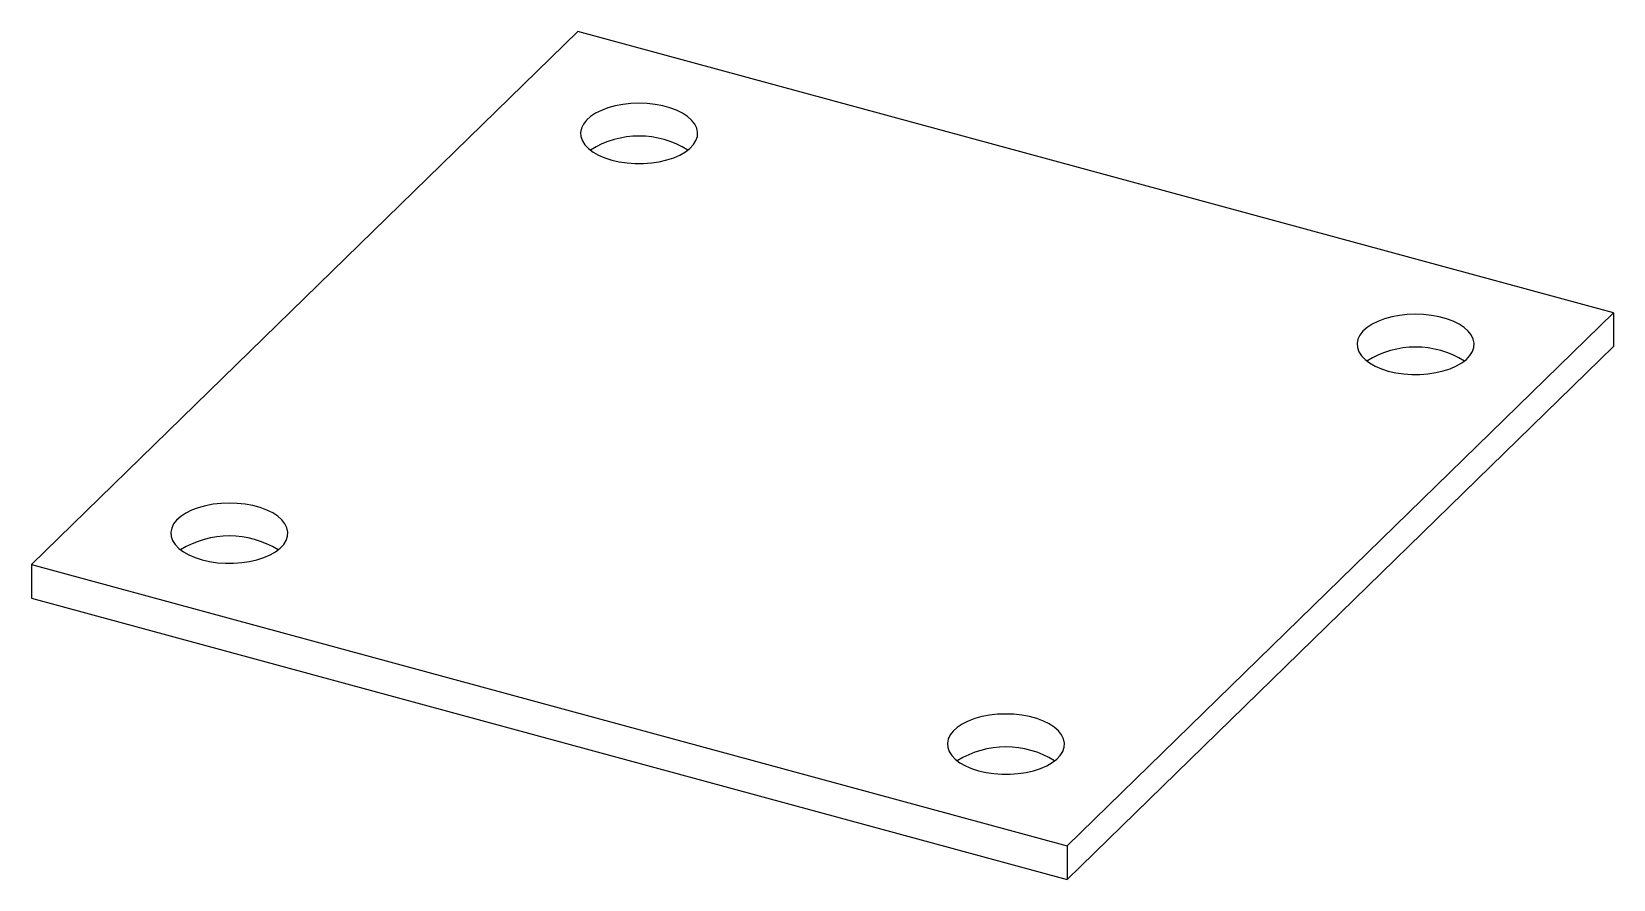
# Paper-space layout '_上下二等角轴测' of a CAD drawing. Header units: millimetres. Extents: x -40.5 to 40.5, y -20.9 to 22.6.
import ezdxf

# ---------------------------------------------------------------- set-up
doc = ezdxf.new("R2010")
doc.units = ezdxf.units.MM

psp = doc.layouts.new('_上下二等角轴测')

# ---------------------------------------------------------------- linework, layer by layer
at = {"color": 7, "linetype": 'Continuous', "lineweight": 25}
for p, q in [((-12.532, 22.591), (-40.533, -4.74)), ((40.533, 8.169), (-12.532, 22.591)), ((12.532, -19.162), (40.533, 8.169)), ((40.533, 8.169), (40.533, 6.454)), ((12.532, -20.876), (40.533, 6.454)), ((-40.533, -4.74), (-40.533, -6.454)), ((-40.533, -4.74), (12.532, -19.162)), ((-40.533, -6.454), (12.532, -20.876)), ((12.532, -19.162), (12.532, -20.876))]:
    psp.add_line(p, q, dxfattribs=at)
at = {"color": 7, "linetype": 'Continuous', "lineweight": 25, "flags": 128}
for points in [[(-10.799, 16.005), (-10.416, 15.918), (-10.013, 15.859), (-9.599, 15.83), (-9.18, 15.831), (-8.766, 15.861), (-8.364, 15.921), (-7.982, 16.01), (-7.628, 16.124), (-7.308, 16.263), (-7.029, 16.424), (-6.796, 16.603), (-6.614, 16.797), (-6.486, 17.002), (-6.414, 17.215), (-6.401, 17.43), (-6.446, 17.645), (-6.549, 17.854), (-6.707, 18.053), (-6.917, 18.24), (-7.176, 18.409), (-7.478, 18.558), (-7.817, 18.684), (-8.187, 18.785), (-8.581, 18.858), (-8.991, 18.902), (-9.408, 18.917), (-9.826, 18.901), (-10.235, 18.855), (-10.628, 18.781), (-10.997, 18.679), (-11.334, 18.552), (-11.634, 18.402), (-11.891, 18.232), (-12.099, 18.044), (-12.255, 17.844), (-12.355, 17.635), (-12.397, 17.421), (-12.381, 17.205), (-12.307, 16.993), (-12.177, 16.788), (-11.992, 16.595), (-11.757, 16.416), (-11.476, 16.257), (-11.154, 16.119), (-10.799, 16.005)], [(29, 5.189), (29.383, 5.101), (29.786, 5.043), (30.2, 5.013), (30.619, 5.014), (31.033, 5.045), (31.435, 5.105), (31.817, 5.193), (32.171, 5.308), (32.491, 5.447), (32.77, 5.608), (33.003, 5.787), (33.185, 5.981), (33.313, 6.186), (33.385, 6.398), (33.398, 6.614), (33.353, 6.828), (33.25, 7.037), (33.092, 7.237), (32.882, 7.423), (32.623, 7.593), (32.321, 7.742), (31.982, 7.868), (31.612, 7.969), (31.218, 8.042), (30.808, 8.086), (30.391, 8.1), (29.973, 8.084), (29.564, 8.039), (29.171, 7.965), (28.802, 7.863), (28.464, 7.736), (28.164, 7.585), (27.908, 7.415), (27.7, 7.228), (27.544, 7.028), (27.444, 6.819), (27.402, 6.604), (27.417, 6.389), (27.491, 6.177), (27.622, 5.972), (27.807, 5.778), (28.042, 5.6), (28.323, 5.44), (28.644, 5.302), (29, 5.189)], [(-31.8, -4.493), (-31.417, -4.58), (-31.015, -4.639), (-30.6, -4.668), (-30.181, -4.667), (-29.767, -4.637), (-29.365, -4.577), (-28.983, -4.488), (-28.629, -4.374), (-28.309, -4.234), (-28.03, -4.074), (-27.797, -3.895), (-27.615, -3.701), (-27.487, -3.495), (-27.416, -3.283), (-27.402, -3.068), (-27.447, -2.853), (-27.55, -2.644), (-27.708, -2.445), (-27.918, -2.258), (-28.177, -2.089), (-28.479, -1.94), (-28.818, -1.813), (-29.188, -1.713), (-29.582, -1.64), (-29.992, -1.596), (-30.409, -1.581), (-30.827, -1.597), (-31.236, -1.642), (-31.629, -1.717), (-31.998, -1.819), (-32.336, -1.946), (-32.636, -2.096), (-32.892, -2.266), (-33.101, -2.453), (-33.256, -2.654), (-33.356, -2.863), (-33.399, -3.077), (-33.383, -3.293), (-33.309, -3.505), (-33.178, -3.71), (-32.993, -3.903), (-32.758, -4.081), (-32.477, -4.241), (-32.156, -4.379), (-31.8, -4.493)], [(7.999, -15.309), (8.382, -15.396), (8.784, -15.455), (9.199, -15.485), (9.617, -15.484), (10.032, -15.453), (10.434, -15.393), (10.815, -15.305), (11.17, -15.19), (11.49, -15.051), (11.769, -14.89), (12.002, -14.711), (12.184, -14.517), (12.312, -14.312), (12.383, -14.1), (12.397, -13.884), (12.352, -13.67), (12.249, -13.461), (12.091, -13.261), (11.881, -13.075), (11.622, -12.905), (11.32, -12.756), (10.981, -12.63), (10.61, -12.529), (10.217, -12.456), (9.807, -12.412), (9.389, -12.398), (8.972, -12.413), (8.563, -12.459), (8.17, -12.533), (7.801, -12.635), (7.463, -12.762), (7.163, -12.913), (6.906, -13.083), (6.698, -13.27), (6.543, -13.47), (6.443, -13.679), (6.4, -13.894), (6.416, -14.109), (6.49, -14.321), (6.621, -14.526), (6.805, -14.72), (7.041, -14.898), (7.322, -15.058), (7.643, -15.196), (7.999, -15.309)]]:
    psp.add_lwpolyline(points, dxfattribs=at)
at = {"color": 7, "linetype": 'Continuous', "lineweight": 25}
for centre in [(-9.399, 12.547), (30.4, 1.731), (-30.4, -7.951), (9.399, -18.767)]:
    psp.add_arc(centre, 4.687, 57.82416, 122.17584, dxfattribs=at)

doc.saveas('drawing.dxf')
